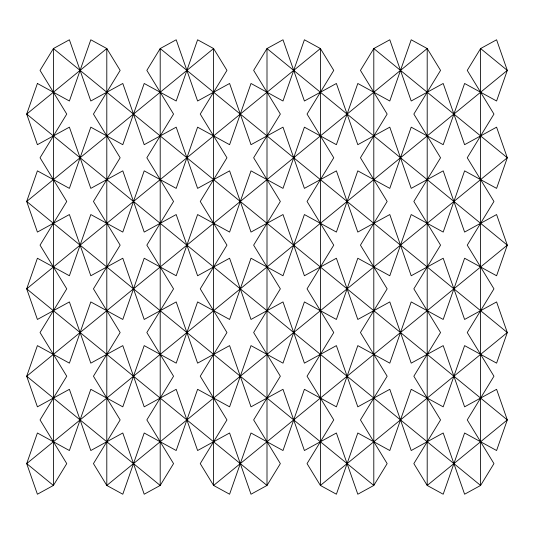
<?xml version="1.0" encoding="UTF-8"?>
<svg xmlns="http://www.w3.org/2000/svg" width="534" height="534" viewBox="0 0 534 534"><rect width="100%" height="100%" fill="white"/><g stroke="black" fill="none" stroke-linecap="round" stroke-linejoin="round"><path stroke-width="0.8" d="M37.407 83.478L26.7 114.082L37.407 144.687L69.393 127.165L90.807 188.375L122.793 170.86L144.207 232.07L176.193 214.548L197.607 275.758L229.593 258.242L251.007 319.452L282.993 301.93L304.407 363.14L336.393 345.625L357.807 406.835L389.793 389.313L411.207 450.522L443.193 433.001L464.607 494.217L480.6 485.453L493.95 463.612L467.25 419.918L493.95 376.23L467.25 332.535L493.95 288.847L467.25 245.153L493.95 201.465L467.25 157.77L493.95 114.082L467.25 70.388L480.6 48.547L496.593 39.783L507.3 70.388L496.593 100.999L464.607 83.478L443.193 144.687L411.207 127.165L389.793 188.375L357.807 170.86L336.393 232.07L304.407 214.548L282.993 275.758L251.007 258.242L229.593 319.452L197.607 301.93L176.193 363.14L144.207 345.625L122.793 406.835L90.807 389.313L69.393 450.522L37.407 433.001L26.7 463.612L37.407 494.217L53.4 485.453L66.75 463.612L40.05 419.918L66.75 376.23L40.05 332.535L66.75 288.847L40.05 245.153L66.75 201.465L40.05 157.77L66.75 114.082L40.05 70.388L53.4 48.547L69.393 39.783L90.807 100.999L122.793 83.478L144.207 144.687L176.193 127.165L197.607 188.375L229.593 170.86L251.007 232.07L282.993 214.548L304.407 275.758L336.393 258.242L357.807 319.452L389.793 301.93L411.207 363.14L443.193 345.625L464.607 406.835L496.593 389.313L507.3 419.918L496.593 450.522L464.607 433.001L443.193 494.217L427.2 485.453L413.85 463.612L440.55 419.918L413.85 376.23L440.55 332.535L413.85 288.847L440.55 245.153L413.85 201.465L440.55 157.77L413.85 114.082L440.55 70.388L427.2 48.547L411.207 39.783L389.793 100.999L357.807 83.478L336.393 144.687L304.407 127.165L282.993 188.375L251.007 170.86L229.593 232.07L197.607 214.548L176.193 275.758L144.207 258.242L122.793 319.452L90.807 301.93L69.393 363.14L37.407 345.625L26.7 376.23L37.407 406.835L69.393 389.313L90.807 450.522L122.793 433.001L144.207 494.217L160.2 485.453L173.55 463.612L146.85 419.918L173.55 376.23L146.85 332.535L173.55 288.847L146.85 245.153L173.55 201.465L146.85 157.77L173.55 114.082L146.85 70.388L160.2 48.547L176.193 39.783L197.607 100.999L229.593 83.478L251.007 144.687L282.993 127.165L304.407 188.375L336.393 170.86L357.807 232.07L389.793 214.548L411.207 275.758L443.193 258.242L464.607 319.452L496.593 301.93L507.3 332.535L496.593 363.14L464.607 345.625L443.193 406.835L411.207 389.313L389.793 450.522L357.807 433.001L336.393 494.217L320.4 485.453L307.05 463.612L333.75 419.918L307.05 376.23L333.75 332.535L307.05 288.847L333.75 245.153L307.05 201.465L333.75 157.77L307.05 114.082L333.75 70.388L320.4 48.547L304.407 39.783L282.993 100.999L251.007 83.478L229.593 144.687L197.607 127.165L176.193 188.375L144.207 170.86L122.793 232.07L90.807 214.548L69.393 275.758L37.407 258.242L26.7 288.847L37.407 319.452L69.393 301.93L90.807 363.14L122.793 345.625L144.207 406.835L176.193 389.313L197.607 450.522L229.593 433.001L251.007 494.217L267 485.453L280.35 463.612L253.65 419.918L280.35 376.23L253.65 332.535L280.35 288.847L253.65 245.153L280.35 201.465L253.65 157.77L280.35 114.082L253.65 70.388L267 48.547L282.993 39.783L304.407 100.999L336.393 83.478L357.807 144.687L389.793 127.165L411.207 188.375L443.193 170.86L464.607 232.07L496.593 214.548L507.3 245.153L496.593 275.758L464.607 258.242L443.193 319.452L411.207 301.93L389.793 363.14L357.807 345.625L336.393 406.835L304.407 389.313L282.993 450.522L251.007 433.001L229.593 494.217L213.6 485.453L200.25 463.612L226.95 419.918L200.25 376.23L226.95 332.535L200.25 288.847L226.95 245.153L200.25 201.465L226.95 157.77L200.25 114.082L226.95 70.388L213.6 48.547L197.607 39.783L176.193 100.999L144.207 83.478L122.793 144.687L90.807 127.165L69.393 188.375L37.407 170.86L26.7 201.465L37.407 232.07L69.393 214.548L90.807 275.758L122.793 258.242L144.207 319.452L176.193 301.93L197.607 363.14L229.593 345.625L251.007 406.835L282.993 389.313L304.407 450.522L336.393 433.001L357.807 494.217L373.8 485.453L387.15 463.612L360.45 419.918L387.15 376.23L360.45 332.535L387.15 288.847L360.45 245.153L387.15 201.465L360.45 157.77L387.15 114.082L360.45 70.388L373.8 48.547L389.793 39.783L411.207 100.999L443.193 83.478L464.607 144.687L496.593 127.165L507.3 157.77L496.593 188.375L464.607 170.86L443.193 232.07L411.207 214.548L389.793 275.758L357.807 258.242L336.393 319.452L304.407 301.93L282.993 363.14L251.007 345.625L229.593 406.835L197.607 389.313L176.193 450.522L144.207 433.001L122.793 494.217L106.8 485.453L93.45 463.612L120.15 419.918L93.45 376.23L120.15 332.535L93.45 288.847L120.15 245.153L93.45 201.465L120.15 157.77L93.45 114.082L120.15 70.388L106.8 48.547L90.807 39.783L69.393 100.999L37.407 83.478M106.8 48.547L26.7 114.082L480.6 485.453L480.6 48.547L507.3 70.388L26.7 463.612L53.4 485.453L53.4 48.547L507.3 419.918L427.2 485.453L427.2 48.547L26.7 376.23L160.2 485.453L160.2 48.547L507.3 332.535L320.4 485.453L320.4 48.547L26.7 288.847L267 485.453L267 48.547L507.3 245.153L213.6 485.453L213.6 48.547L26.7 201.465L373.8 485.453L373.8 48.547L507.3 157.77L106.8 485.453L106.8 48.547"/></g></svg>
